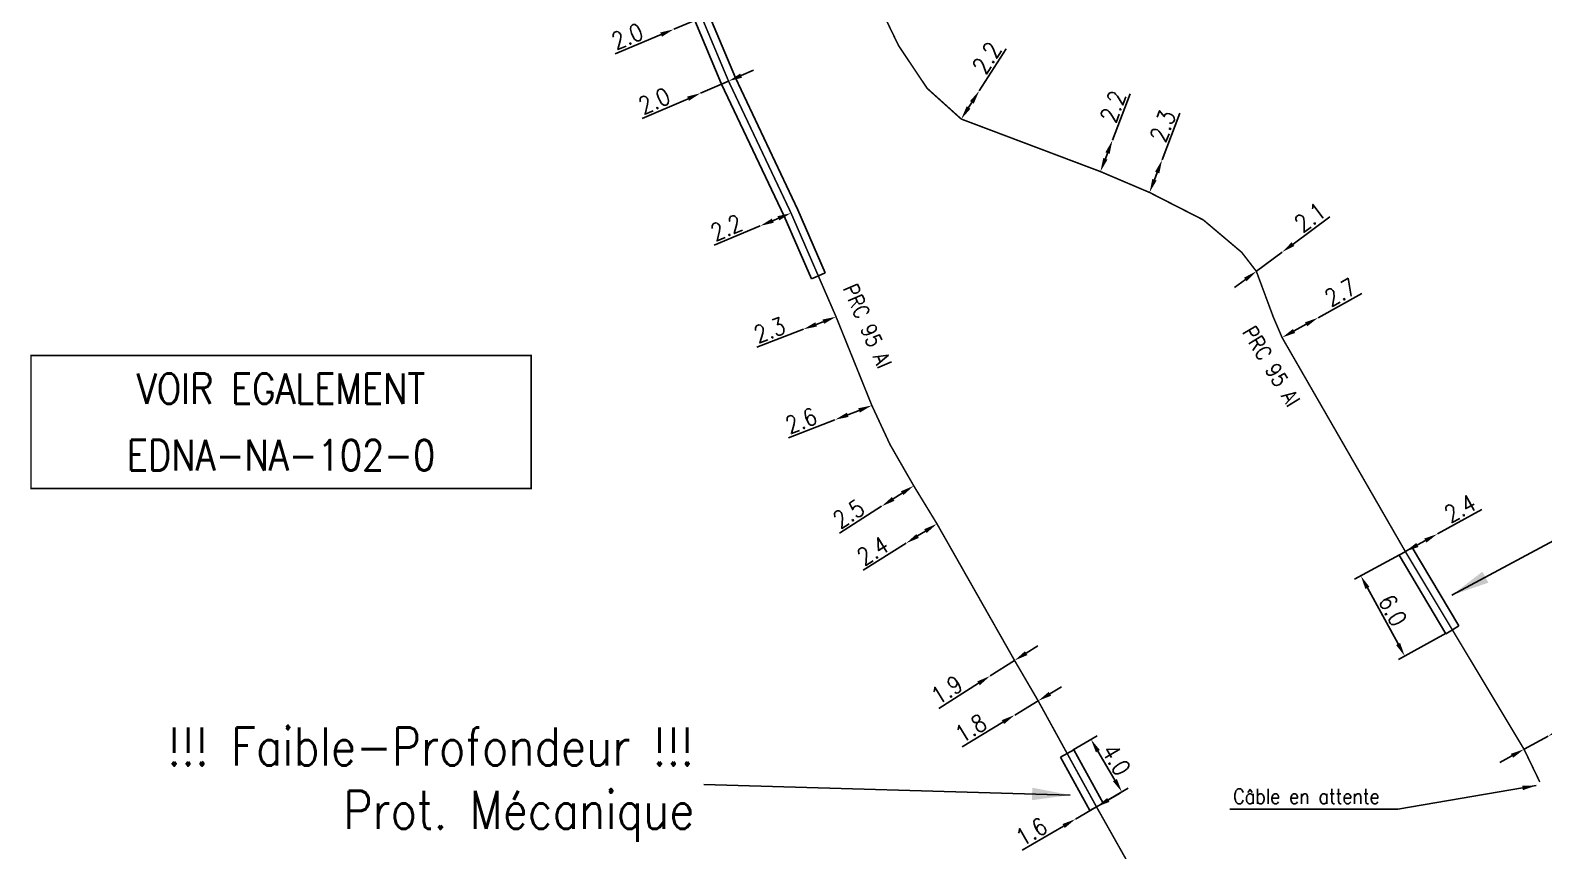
# Model space of a CAD drawing. Header units: millimetres. Extents: x 185000 to 186000, y 128000 to 129009.
# Drawn here: x 185187.7 to 185287.1, y 128240.7 to 128294.6 of the extents above; entities that cross this region are included whole.
import ezdxf
from ezdxf.enums import TextEntityAlignment as Align

# ---------------------------------------------------------------- set-up
doc = ezdxf.new("R2010")
doc.units = ezdxf.units.MM
doc.header["$PDMODE"] = 34
doc.layers.get('DEFPOINTS').update_dxf_attribs({"linetype": 'CONTINUOUS'})
for name, color, linetype in [('M_120', 5, 'M_ST_13'), ('M_400', 7, 'CONTINUOUS'), ('M_420', 7, 'CONTINUOUS'), ('M_930', 7, 'CONTINUOUS')]:
    doc.layers.add(name, color=color, linetype=linetype)
doc.styles.get("Standard").update_dxf_attribs({"font": 'romans.shx', "width": 0.85})
doc.linetypes.add('M_ST_13', pattern='A,5,-0.3,["oo",Standard,S=1.5,R=0,X=0,Y=-0.5],-3', length=8.3)
doc.dimstyles.get("Standard").update_dxf_attribs({"dimtxt": 1.5, "dimasz": 1.2, "dimexe": 0.625, "dimexo": 0.625, "dimgap": 0.25, "dimtad": 1, "dimdec": 1, "dimzin": 0, "dimdsep": 46, "dimtxsty": 'Standard', "dimcen": -0.5, "dimadec": 0, "dimazin": 0, "dimtfac": 1, "dimtdec": 1, "dimtmove": 0, "dimatfit": 3, "dimfxl": 0, "dimtolj": 1, "dimtzin": 0, "dimarcsym": 0})

# ---------------------------------------------------------------- blocks, each defined once
blk = doc.blocks.new('*D207')
at = {"layer": 'DEFPOINTS', "color": 0, "linetype": 'Continuous', "transparency": 16777216}
for p in [(185231.768, 128295.413), (185229.922, 128294.641), (185229.922, 128294.641)]:
    blk.add_point(p, dxfattribs=at)
at = {"layer": 'M_120', "color": 0, "linetype": 'Continuous', "lineweight": -2, "transparency": 16777216}
for p, q in [((185232.598, 128295.76), (185233.428, 128296.107)), ((185231.768, 128295.413), (185229.922, 128294.641)), ((185229.092, 128294.293), (185226.068, 128293.028))]:
    blk.add_line(p, q, dxfattribs=at)
at = {"layer": 'M_120', "color": 0, "linetype": 'Continuous', "transparency": 16777216}
for points in [[(185232.54, 128295.898), (185232.656, 128295.621), (185231.768, 128295.413)], [(185229.034, 128294.432), (185229.15, 128294.155), (185229.922, 128294.641)]]:
    blk.add_solid(points, dxfattribs=at)
at = {"layer": 'M_120', "color": 0, "linetype": 'Continuous', "transparency": 16777216, "insert": (185226.875, 128294.179), "char_height": 1.125, "attachment_point": 5, "rotation": 22.70246}
blk.add_mtext('\\A1;2.0', dxfattribs=at)
blk = doc.blocks.new('*D208')
at = {"layer": 'DEFPOINTS', "color": 0, "linetype": 'Continuous', "transparency": 16777216}
for p in [(185233.52, 128291.238), (185231.685, 128290.442), (185231.685, 128290.442)]:
    blk.add_point(p, dxfattribs=at)
at = {"layer": 'M_120', "color": 0, "linetype": 'Continuous', "lineweight": -2, "transparency": 16777216}
for p, q in [((185233.52, 128291.238), (185231.685, 128290.442)), ((185234.345, 128291.596), (185235.171, 128291.955)), ((185230.859, 128290.084), (185227.852, 128288.779))]:
    blk.add_line(p, q, dxfattribs=at)
at = {"layer": 'M_120', "color": 0, "linetype": 'Continuous', "transparency": 16777216}
for points in [[(185234.286, 128291.734), (185234.405, 128291.459), (185233.52, 128291.238)], [(185230.8, 128290.221), (185230.919, 128289.946), (185231.685, 128290.442)]]:
    blk.add_solid(points, dxfattribs=at)
at = {"layer": 'M_120', "color": 0, "linetype": 'Continuous', "transparency": 16777216, "insert": (185228.644, 128289.94), "char_height": 1.125, "attachment_point": 5, "rotation": 23.45431}
blk.add_mtext('\\A1;2.0', dxfattribs=at)
blk = doc.blocks.new('*D209')
at = {"layer": 'DEFPOINTS', "color": 0, "linetype": 'Continuous', "transparency": 16777216}
for p in [(185237.625, 128282.571), (185235.595, 128281.722), (185235.595, 128281.722)]:
    blk.add_point(p, dxfattribs=at)
at = {"layer": 'M_120', "color": 0, "linetype": 'Continuous', "lineweight": -2, "transparency": 16777216}
for p, q in [((185236.794, 128282.224), (185236.425, 128282.069)), ((185235.595, 128281.722), (185232.57, 128280.457))]:
    blk.add_line(p, q, dxfattribs=at)
at = {"layer": 'M_120', "color": 0, "linetype": 'Continuous', "transparency": 16777216}
for points in [[(185236.367, 128282.208), (185236.483, 128281.931), (185235.595, 128281.722)], [(185236.736, 128282.362), (185236.852, 128282.085), (185237.625, 128282.571)]]:
    blk.add_solid(points, dxfattribs=at)
at = {"layer": 'M_120', "color": 0, "linetype": 'Continuous', "transparency": 16777216, "insert": (185233.378, 128281.608), "char_height": 1.125, "attachment_point": 5, "rotation": 22.69451}
blk.add_mtext('\\A1;2.2', dxfattribs=at)
blk = doc.blocks.new('*D210')
at = {"layer": 'DEFPOINTS', "color": 0, "linetype": 'Continuous', "transparency": 16777216}
for p in [(185240.582, 128275.755), (185238.435, 128274.932), (185238.435, 128274.932)]:
    blk.add_point(p, dxfattribs=at)
at = {"layer": 'M_120', "color": 0, "linetype": 'Continuous', "lineweight": -2, "transparency": 16777216}
for p, q in [((185239.742, 128275.433), (185239.275, 128275.254)), ((185238.435, 128274.932), (185235.373, 128273.759))]:
    blk.add_line(p, q, dxfattribs=at)
at = {"layer": 'M_120', "color": 0, "linetype": 'Continuous', "transparency": 16777216}
for points in [[(185239.221, 128275.394), (185239.329, 128275.114), (185238.435, 128274.932)], [(185239.688, 128275.573), (185239.796, 128275.293), (185240.582, 128275.755)]]:
    blk.add_solid(points, dxfattribs=at)
at = {"layer": 'M_120', "color": 0, "linetype": 'Continuous', "transparency": 16777216, "insert": (185236.215, 128274.885), "char_height": 1.125, "attachment_point": 5, "rotation": 20.96551}
blk.add_mtext('\\A1;2.3', dxfattribs=at)
blk = doc.blocks.new('*D211')
at = {"layer": 'DEFPOINTS', "color": 0, "linetype": 'Continuous', "transparency": 16777216}
for p in [(185242.933, 128269.929), (185240.509, 128268.989), (185240.509, 128268.989)]:
    blk.add_point(p, dxfattribs=at)
at = {"layer": 'M_120', "color": 0, "linetype": 'Continuous', "lineweight": -2, "transparency": 16777216}
for p, q in [((185242.094, 128269.604), (185241.348, 128269.314)), ((185240.509, 128268.989), (185237.452, 128267.802))]:
    blk.add_line(p, q, dxfattribs=at)
at = {"layer": 'M_120', "color": 0, "linetype": 'Continuous', "transparency": 16777216}
for points in [[(185241.294, 128269.454), (185241.402, 128269.174), (185240.509, 128268.989)], [(185242.039, 128269.743), (185242.148, 128269.464), (185242.933, 128269.929)]]:
    blk.add_solid(points, dxfattribs=at)
at = {"layer": 'M_120', "color": 0, "linetype": 'Continuous', "transparency": 16777216, "insert": (185238.29, 128268.932), "char_height": 1.125, "attachment_point": 5, "rotation": 21.20985}
blk.add_mtext('\\A1;2.6', dxfattribs=at)
blk = doc.blocks.new('*D212')
at = {"layer": 'DEFPOINTS', "color": 0, "linetype": 'Continuous', "transparency": 16777216}
for p in [(185245.684, 128264.649), (185243.576, 128263.304), (185243.576, 128263.304)]:
    blk.add_point(p, dxfattribs=at)
at = {"layer": 'M_120', "color": 0, "linetype": 'Continuous', "lineweight": -2, "transparency": 16777216}
for p, q in [((185243.576, 128263.304), (185240.813, 128261.54)), ((185244.925, 128264.165), (185244.335, 128263.789))]:
    blk.add_line(p, q, dxfattribs=at)
at = {"layer": 'M_120', "color": 0, "linetype": 'Continuous', "transparency": 16777216}
for points in [[(185244.844, 128264.292), (185245.006, 128264.039), (185245.684, 128264.649)], [(185244.254, 128263.915), (185244.416, 128263.662), (185243.576, 128263.304)]]:
    blk.add_solid(points, dxfattribs=at)
at = {"layer": 'M_120', "color": 0, "linetype": 'Continuous', "transparency": 16777216, "insert": (185241.412, 128262.812), "char_height": 1.125, "attachment_point": 5, "rotation": 32.54846}
blk.add_mtext('\\A1;2.5', dxfattribs=at)
blk = doc.blocks.new('*D213')
at = {"layer": 'DEFPOINTS', "color": 0, "linetype": 'Continuous', "transparency": 16777216}
for p in [(185247.209, 128262.154), (185245.18, 128260.872), (185245.18, 128260.872)]:
    blk.add_point(p, dxfattribs=at)
at = {"layer": 'M_120', "color": 0, "linetype": 'Continuous', "lineweight": -2, "transparency": 16777216}
for p, q in [((185246.448, 128261.673), (185245.941, 128261.353)), ((185245.18, 128260.872), (185242.369, 128259.097))]:
    blk.add_line(p, q, dxfattribs=at)
at = {"layer": 'M_120', "color": 0, "linetype": 'Continuous', "transparency": 16777216}
for points in [[(185245.861, 128261.48), (185246.021, 128261.226), (185245.18, 128260.872)], [(185246.368, 128261.8), (185246.528, 128261.546), (185247.209, 128262.154)]]:
    blk.add_solid(points, dxfattribs=at)
at = {"layer": 'M_120', "color": 0, "linetype": 'Continuous', "transparency": 16777216, "insert": (185242.994, 128260.379), "char_height": 1.125, "attachment_point": 5, "rotation": 32.27381}
blk.add_mtext('\\A1;2.4', dxfattribs=at)
blk = doc.blocks.new('*D214')
at = {"layer": 'DEFPOINTS', "color": 0, "linetype": 'Continuous', "transparency": 16777216}
for p in [(185252.308, 128253.174), (185250.703, 128252.158), (185250.703, 128252.158)]:
    blk.add_point(p, dxfattribs=at)
at = {"layer": 'M_120', "color": 0, "linetype": 'Continuous', "lineweight": -2, "transparency": 16777216}
for p, q in [((185253.069, 128253.655), (185253.829, 128254.137)), ((185252.308, 128253.174), (185250.703, 128252.158)), ((185249.943, 128251.676), (185247.326, 128250.02))]:
    blk.add_line(p, q, dxfattribs=at)
at = {"layer": 'M_120', "color": 0, "linetype": 'Continuous', "transparency": 16777216}
for points in [[(185252.989, 128253.782), (185253.149, 128253.529), (185252.308, 128253.174)], [(185249.862, 128251.803), (185250.023, 128251.55), (185250.703, 128252.158)]]:
    blk.add_solid(points, dxfattribs=at)
at = {"layer": 'M_120', "color": 0, "linetype": 'Continuous', "transparency": 16777216, "insert": (185247.853, 128251.242), "char_height": 1.125, "attachment_point": 5, "rotation": 32.33169}
blk.add_mtext('\\A1;1.9', dxfattribs=at)
blk = doc.blocks.new('*D215')
at = {"layer": 'DEFPOINTS', "color": 0, "linetype": 'Continuous', "transparency": 16777216}
for p in [(185253.857, 128250.521), (185252.316, 128249.591), (185252.316, 128249.591)]:
    blk.add_point(p, dxfattribs=at)
at = {"layer": 'M_120', "color": 0, "linetype": 'Continuous', "lineweight": -2, "transparency": 16777216}
for p, q in [((185254.628, 128250.986), (185255.399, 128251.45)), ((185253.857, 128250.521), (185252.316, 128249.591)), ((185251.545, 128249.126), (185248.855, 128247.503))]:
    blk.add_line(p, q, dxfattribs=at)
at = {"layer": 'M_120', "color": 0, "linetype": 'Continuous', "transparency": 16777216}
for points in [[(185254.551, 128251.114), (185254.705, 128250.857), (185253.857, 128250.521)], [(185251.468, 128249.254), (185251.623, 128248.998), (185252.316, 128249.591)]]:
    blk.add_solid(points, dxfattribs=at)
at = {"layer": 'M_120', "color": 0, "linetype": 'Continuous', "transparency": 16777216, "insert": (185249.428, 128248.724), "char_height": 1.125, "attachment_point": 5, "rotation": 31.10025}
blk.add_mtext('\\A1;1.8', dxfattribs=at)
blk = doc.blocks.new('*D216')
at = {"layer": 'DEFPOINTS', "color": 0, "linetype": 'Continuous', "transparency": 16777216}
for p in [(185257.688, 128243.558), (185256.306, 128242.752), (185256.306, 128242.752)]:
    blk.add_point(p, dxfattribs=at)
at = {"layer": 'M_120', "color": 0, "linetype": 'Continuous', "lineweight": -2, "transparency": 16777216}
for p, q in [((185258.466, 128244.011), (185259.243, 128244.465)), ((185257.688, 128243.558), (185256.306, 128242.752)), ((185255.529, 128242.299), (185252.815, 128240.716))]:
    blk.add_line(p, q, dxfattribs=at)
at = {"layer": 'M_120', "color": 0, "linetype": 'Continuous', "transparency": 16777216}
for points in [[(185258.39, 128244.141), (185258.541, 128243.882), (185257.688, 128243.558)], [(185255.453, 128242.428), (185255.604, 128242.169), (185256.306, 128242.752)]]:
    blk.add_solid(points, dxfattribs=at)
at = {"layer": 'M_120', "color": 0, "linetype": 'Continuous', "transparency": 16777216, "insert": (185253.405, 128241.928), "char_height": 1.125, "attachment_point": 5, "rotation": 30.25127}
blk.add_mtext('\\A1;1.6', dxfattribs=at)
blk = doc.blocks.new('*D234')
at = {"layer": 'DEFPOINTS', "color": 0, "linetype": 'Continuous', "transparency": 16777216}
for p in [(185249.987, 128290.6), (185249.987, 128290.6), (185248.803, 128288.746)]:
    blk.add_point(p, dxfattribs=at)
at = {"layer": 'M_120', "color": 0, "linetype": 'Continuous', "lineweight": -2, "transparency": 16777216}
for p, q in [((185249.987, 128290.6), (185251.753, 128293.362)), ((185249.287, 128289.504), (185249.503, 128289.841))]:
    blk.add_line(p, q, dxfattribs=at)
at = {"layer": 'M_120', "color": 0, "linetype": 'Continuous', "transparency": 16777216}
for points in [[(185249.376, 128289.922), (185249.629, 128289.76), (185249.987, 128290.6)], [(185249.161, 128289.585), (185249.414, 128289.423), (185248.803, 128288.746)]]:
    blk.add_solid(points, dxfattribs=at)
at = {"layer": 'M_120', "color": 0, "linetype": 'Continuous', "transparency": 16777216, "insert": (185250.481, 128292.764), "char_height": 1.125, "attachment_point": 5, "rotation": 57.41806}
blk.add_mtext('\\A1;2.2', dxfattribs=at)
blk = doc.blocks.new('*D235')
at = {"layer": 'DEFPOINTS', "color": 0, "linetype": 'Continuous', "transparency": 16777216}
for p in [(185258.733, 128287.348), (185258.733, 128287.348), (185257.948, 128285.293)]:
    blk.add_point(p, dxfattribs=at)
at = {"layer": 'M_120', "color": 0, "linetype": 'Continuous', "lineweight": -2, "transparency": 16777216}
for p, q in [((185258.733, 128287.348), (185259.903, 128290.411)), ((185258.269, 128286.134), (185258.412, 128286.507))]:
    blk.add_line(p, q, dxfattribs=at)
at = {"layer": 'M_120', "color": 0, "linetype": 'Continuous', "transparency": 16777216}
for points in [[(185258.272, 128286.561), (185258.552, 128286.454), (185258.733, 128287.348)], [(185258.129, 128286.187), (185258.409, 128286.08), (185257.948, 128285.293)]]:
    blk.add_solid(points, dxfattribs=at)
at = {"layer": 'M_120', "color": 0, "linetype": 'Continuous', "transparency": 16777216, "insert": (185258.778, 128289.567), "char_height": 1.125, "attachment_point": 5, "rotation": 69.09663}
blk.add_mtext('\\A1;2.2', dxfattribs=at)
blk = doc.blocks.new('*D236')
at = {"layer": 'DEFPOINTS', "color": 0, "linetype": 'Continuous', "transparency": 16777216}
for p in [(185261.996, 128286.068), (185261.996, 128286.068), (185261.172, 128283.921)]:
    blk.add_point(p, dxfattribs=at)
at = {"layer": 'M_120', "color": 0, "linetype": 'Continuous', "lineweight": -2, "transparency": 16777216}
for p, q in [((185261.996, 128286.068), (185263.17, 128289.13)), ((185261.495, 128284.761), (185261.674, 128285.228)), ((185261.61, 128283.753), (185261.61, 128283.753))]:
    blk.add_line(p, q, dxfattribs=at)
at = {"layer": 'M_120', "color": 0, "linetype": 'Continuous', "transparency": 16777216}
for points in [[(185261.534, 128285.282), (185261.814, 128285.174), (185261.996, 128286.068)], [(185261.355, 128284.815), (185261.635, 128284.708), (185261.172, 128283.921)]]:
    blk.add_solid(points, dxfattribs=at)
at = {"layer": 'M_120', "color": 0, "linetype": 'Continuous', "transparency": 16777216, "insert": (185262.044, 128288.288), "char_height": 1.125, "attachment_point": 5, "rotation": 69.01591}
blk.add_mtext('\\A1;2.3', dxfattribs=at)
blk = doc.blocks.new('*D237')
at = {"layer": 'DEFPOINTS', "color": 0, "linetype": 'Continuous', "transparency": 16777216}
for p in [(185269.872, 128279.994), (185269.872, 128279.994), (185268.186, 128278.742)]:
    blk.add_point(p, dxfattribs=at)
at = {"layer": 'M_120', "color": 0, "linetype": 'Continuous', "lineweight": -2, "transparency": 16777216}
for p, q in [((185270.594, 128280.531), (185273.007, 128282.323)), ((185268.186, 128278.742), (185269.872, 128279.994)), ((185267.463, 128278.206), (185266.741, 128277.669))]:
    blk.add_line(p, q, dxfattribs=at)
at = {"layer": 'M_120', "color": 0, "linetype": 'Continuous', "transparency": 16777216}
for points in [[(185270.505, 128280.651), (185270.684, 128280.41), (185269.872, 128279.994)], [(185267.374, 128278.326), (185267.553, 128278.085), (185268.186, 128278.742)]]:
    blk.add_solid(points, dxfattribs=at)
at = {"layer": 'M_120', "color": 0, "linetype": 'Continuous', "transparency": 16777216, "insert": (185271.715, 128282.297), "char_height": 1.125, "attachment_point": 5, "rotation": 36.60043}
blk.add_mtext('\\A1;2.1', dxfattribs=at)
blk = doc.blocks.new('*D238')
at = {"layer": 'DEFPOINTS', "color": 0, "linetype": 'Continuous', "transparency": 16777216}
for p in [(185272.242, 128275.693), (185272.242, 128275.693), (185269.877, 128274.39)]:
    blk.add_point(p, dxfattribs=at)
at = {"layer": 'M_120', "color": 0, "linetype": 'Continuous', "lineweight": -2, "transparency": 16777216}
for p, q in [((185272.242, 128275.693), (185275.113, 128277.276)), ((185270.665, 128274.824), (185271.453, 128275.259))]:
    blk.add_line(p, q, dxfattribs=at)
at = {"layer": 'M_120', "color": 0, "linetype": 'Continuous', "transparency": 16777216}
for points in [[(185271.381, 128275.39), (185271.526, 128275.127), (185272.242, 128275.693)], [(185270.593, 128274.956), (185270.738, 128274.693), (185269.877, 128274.39)]]:
    blk.add_solid(points, dxfattribs=at)
at = {"layer": 'M_120', "color": 0, "linetype": 'Continuous', "transparency": 16777216, "insert": (185273.709, 128277.359), "char_height": 1.125, "attachment_point": 5, "rotation": 28.86281}
blk.add_mtext('\\A1;2.7', dxfattribs=at)
blk = doc.blocks.new('*D239')
at = {"layer": 'DEFPOINTS', "color": 0, "linetype": 'Continuous', "transparency": 16777216}
for p in [(185280.076, 128261.486), (185280.076, 128261.486), (185277.972, 128260.33)]:
    blk.add_point(p, dxfattribs=at)
at = {"layer": 'M_120', "color": 0, "linetype": 'Continuous', "lineweight": -2, "transparency": 16777216}
for p, q in [((185280.076, 128261.486), (185282.989, 128263.086)), ((185278.761, 128260.763), (185279.287, 128261.052))]:
    blk.add_line(p, q, dxfattribs=at)
at = {"layer": 'M_120', "color": 0, "linetype": 'Continuous', "transparency": 16777216}
for points in [[(185279.215, 128261.184), (185279.359, 128260.921), (185280.076, 128261.486)], [(185278.689, 128260.895), (185278.833, 128260.632), (185277.972, 128260.33)]]:
    blk.add_solid(points, dxfattribs=at)
at = {"layer": 'M_120', "color": 0, "linetype": 'Continuous', "transparency": 16777216, "insert": (185281.565, 128263.16), "char_height": 1.125, "attachment_point": 5, "rotation": 28.78641}
blk.add_mtext('\\A1;2.4', dxfattribs=at)
blk = doc.blocks.new('*D240')
at = {"layer": 'DEFPOINTS', "color": 0, "linetype": 'Continuous', "transparency": 16777216}
for p in [(185277.989, 128260.343), (185275.048, 128258.733), (185281.06, 128255.184)]:
    blk.add_point(p, dxfattribs=at)
at = {"layer": 'M_120', "color": 0, "linetype": 'Continuous', "lineweight": -2, "transparency": 16777216}
for p, q in [((185277.578, 128260.118), (185274.636, 128258.508)), ((185277.497, 128254.259), (185275.48, 128257.943)), ((185280.649, 128254.959), (185277.518, 128253.245))]:
    blk.add_line(p, q, dxfattribs=at)
at = {"layer": 'M_120', "color": 0, "linetype": 'Continuous', "transparency": 16777216}
for points in [[(185275.611, 128258.015), (185275.348, 128257.871), (185275.048, 128258.733)], [(185277.628, 128254.331), (185277.365, 128254.187), (185277.929, 128253.47)]]:
    blk.add_solid(points, dxfattribs=at)
at = {"layer": 'M_120', "color": 0, "linetype": 'Continuous', "transparency": 16777216, "insert": (185277.146, 128256.461), "char_height": 1.125, "attachment_point": 5, "rotation": 298.7012}
blk.add_mtext('\\A1;6.0', dxfattribs=at)
blk = doc.blocks.new('*D241')
at = {"layer": 'DEFPOINTS', "color": 0, "linetype": 'Continuous', "transparency": 16777216}
for p in [(185285.767, 128247.342), (185287.348, 128248.203), (185287.348, 128248.203)]:
    blk.add_point(p, dxfattribs=at)
at = {"layer": 'M_120', "color": 0, "linetype": 'Continuous', "lineweight": -2, "transparency": 16777216}
for p, q in [((185288.139, 128248.633), (185290.899, 128250.134)), ((185285.767, 128247.342), (185287.348, 128248.203)), ((185284.976, 128246.912), (185284.186, 128246.482))]:
    blk.add_line(p, q, dxfattribs=at)
at = {"layer": 'M_120', "color": 0, "linetype": 'Continuous', "transparency": 16777216}
for points in [[(185288.067, 128248.764), (185288.21, 128248.501), (185287.348, 128248.203)], [(185284.905, 128247.044), (185285.048, 128246.78), (185285.767, 128247.342)]]:
    blk.add_solid(points, dxfattribs=at)
at = {"layer": 'M_120', "color": 0, "linetype": 'Continuous', "transparency": 16777216, "insert": (185289.556, 128250.257), "char_height": 1.125, "attachment_point": 5, "rotation": 28.54949}
blk.add_mtext('\\A1;1.8', dxfattribs=at)
blk = doc.blocks.new('*D257')
at = {"layer": 'DEFPOINTS', "color": 0, "linetype": 'Continuous', "transparency": 16777216}
for p in [(185255.756, 128247.069), (185259.355, 128244.538), (185257.688, 128243.558)]:
    blk.add_point(p, dxfattribs=at)
at = {"layer": 'M_120', "color": 0, "linetype": 'Continuous', "lineweight": -2, "transparency": 16777216}
for p, q in [((185256.16, 128247.307), (185257.728, 128248.229)), ((185257.781, 128247.215), (185258.899, 128245.314)), ((185258.092, 128243.796), (185259.759, 128244.776))]:
    blk.add_line(p, q, dxfattribs=at)
at = {"layer": 'M_120', "color": 0, "linetype": 'Continuous', "transparency": 16777216}
for points in [[(185257.91, 128247.292), (185257.651, 128247.139), (185257.324, 128247.991)], [(185259.028, 128245.39), (185258.77, 128245.238), (185259.355, 128244.538)]]:
    blk.add_solid(points, dxfattribs=at)
at = {"layer": 'M_120', "color": 0, "linetype": 'Continuous', "transparency": 16777216, "insert": (185258.985, 128246.648), "char_height": 1.125, "attachment_point": 5, "rotation": 300.46212}
blk.add_mtext('\\A1;4.0', dxfattribs=at)

msp = doc.modelspace()

# ---------------------------------------------------------------- linework, layer by layer
at = {"layer": 'M_120'}
msp.add_lwpolyline([(185262.106, 128235.718, 0.1, 0.1, 0), (185257.688, 128243.558, 0.1, 0.1, 0), (185253.857, 128250.521, 0.1, 0.1, 0), (185252.308, 128253.174, 0.1, 0.1, 0), (185247.209, 128262.154, 0.1, 0.1, 0), (185245.684, 128264.649, 0.1, 0.1, 0), (185244.129, 128267.356, 0.1, 0.1, 0), (185242.933, 128269.929, 0.1, 0.1, 0), (185240.582, 128275.755, 0.1, 0.1, 0), (185239.419, 128278.436, 0.1, 0.1, 0), (185237.625, 128282.571, 0.1, 0.1, 0), (185233.52, 128291.238, 0.1, 0.1, 0), (185231.768, 128295.413, 0.1, 0.1, 0)], format="xyseb", dxfattribs=at)
at = {"layer": 'M_120', "const_width": 0.1}
msp.add_lwpolyline([(185243.848, 128295.31), (185244.69, 128293.565), (185246.568, 128290.76), (185248.803, 128288.746), (185257.948, 128285.293), (185261.172, 128283.921), (185264.704, 128282.117), (185267.227, 128279.986), (185268.186, 128278.742), (185269.298, 128275.742), (185269.877, 128274.39), (185277.972, 128260.33), (185285.767, 128247.342), (185286.802, 128245.196)], dxfattribs=at)
at = {"layer": 'M_400', "color": 7, "linetype": 'CONTINUOUS'}
for p, q in [((185233.063, 128291.034), (185231.307, 128295.219)), ((185233.976, 128291.442), (185232.229, 128295.606)), ((185238.08, 128282.777), (185233.976, 128291.442)), ((185237.169, 128282.364), (185233.063, 128291.034)), ((185238.96, 128278.237), (185237.169, 128282.364)), ((185239.878, 128278.635), (185238.08, 128282.777)), ((185238.96, 128278.237), (185239.419, 128278.436)), ((185239.878, 128278.635), (185239.419, 128278.436))]:
    msp.add_line(p, q, dxfattribs=at)
at = {"layer": 'M_420', "color": 7, "linetype": 'CONTINUOUS'}
for p, q in [((185277.559, 128260.087), (185277.989, 128260.343)), ((185278.419, 128260.599), (185277.989, 128260.343)), ((185278.419, 128260.599), (185281.49, 128255.44)), ((185277.559, 128260.087), (185280.631, 128254.929)), ((185281.49, 128255.44), (185281.06, 128255.184)), ((185280.631, 128254.929), (185281.06, 128255.184)), ((185255.318, 128246.828), (185255.756, 128247.069)), ((185255.318, 128246.828), (185257.25, 128243.317)), ((185256.194, 128247.31), (185255.756, 128247.069)), ((185256.194, 128247.31), (185258.126, 128243.799)), ((185257.25, 128243.317), (185257.688, 128243.558)), ((185258.126, 128243.799), (185257.688, 128243.558))]:
    msp.add_line(p, q, dxfattribs=at)
at = {"layer": 'M_930', "const_width": 0.1}
msp.add_lwpolyline([(185187.71, 128273.21), (185220.552, 128273.21), (185220.552, 128264.469), (185187.71, 128264.469)], close=True, dxfattribs=at)

# ---------------------------------------------------------------- texts
at = {"layer": 'M_120', "width": 0.85}
for rotation, p in [(293.52433, (185242.643, 128275.149)), (301.24638, (185269.174, 128272.505))]:
    msp.add_text('PRC 95 Al', height=1, rotation=rotation, dxfattribs=at).set_placement(p, align=Align.MIDDLE)
at = {"layer": 'M_120', "linetype": 'Continuous', "insert": (185266.661, 128244.749), "char_height": 1, "attachment_point": 1}
msp.add_mtext('Câble en attente', dxfattribs=at)
at = {"layer": 'M_420', "insert": (185231.266, 128245.021), "char_height": 2.5, "attachment_point": 6}
msp.add_mtext('!!! Faible-Profondeur !!!\\PProt. Mécanique', dxfattribs=at)
at = {"layer": 'M_930', "width": 0.85}
for s, p in [('VOIR EGALEMENT', (185204.131, 128270.039)), ('EDNA-NA-102-0', (185204.131, 128265.665))]:
    msp.add_text(s, height=2, dxfattribs=at).set_placement(p, align=Align.CENTER)

# ---------------------------------------------------------------- dimensions: what is measured, and where the dimension line sits
at = {"layer": 'M_120', "linetype": 'Continuous'}
for base, p1, p2, angle, picture, middle in [((185229.922, 128294.641), (185231.768, 128295.413), (185229.922, 128294.641), 22.70246, '*D207', (185227.165, 128293.487)), ((185249.987, 128290.6), (185248.803, 128288.746), (185249.987, 128290.6), 237.41806, '*D234', (185251.113, 128292.36)), ((185231.685, 128290.442), (185233.52, 128291.238), (185231.685, 128290.442), 23.45431, '*D208', (185228.943, 128289.252)), ((185258.733, 128287.348), (185257.948, 128285.293), (185258.733, 128287.348), 249.09663, '*D235', (185259.478, 128289.3)), ((185261.996, 128286.068), (185261.172, 128283.921), (185261.996, 128286.068), 249.01591, '*D236', (185262.744, 128288.019)), ((185269.872, 128279.994), (185268.186, 128278.742), (185269.872, 128279.994), 216.60043, '*D237', (185272.162, 128281.695)), ((185235.595, 128281.722), (185237.625, 128282.571), (185235.595, 128281.722), 22.69451, '*D209', (185233.667, 128280.916)), ((185272.242, 128275.693), (185269.877, 128274.39), (185272.242, 128275.693), 208.86281, '*D238', (185274.071, 128276.702)), ((185238.435, 128274.932), (185240.582, 128275.755), (185238.435, 128274.932), 20.96551, '*D210', (185236.484, 128274.185)), ((185240.509, 128268.989), (185242.933, 128269.929), (185240.509, 128268.989), 21.20985, '*D211', (185238.561, 128268.233)), ((185243.576, 128263.304), (185245.684, 128264.649), (185243.576, 128263.304), 32.54846, '*D212', (185241.815, 128262.18)), ((185280.076, 128261.486), (185277.972, 128260.33), (185280.076, 128261.486), 208.78641, '*D239', (185281.927, 128262.503)), ((185245.18, 128260.872), (185247.209, 128262.154), (185245.18, 128260.872), 32.27381, '*D213', (185243.394, 128259.744)), ((185275.048, 128258.733), (185281.06, 128255.184), (185277.989, 128260.343), 298.7012, '*D240', (185276.488, 128256.101)), ((185250.703, 128252.158), (185252.308, 128253.174), (185250.703, 128252.158), 32.33169, '*D214', (185248.254, 128250.608)), ((185252.316, 128249.591), (185253.857, 128250.521), (185252.316, 128249.591), 31.10025, '*D215', (185249.815, 128248.082)), ((185287.348, 128248.203), (185285.767, 128247.342), (185287.348, 128248.203), 208.54949, '*D241', (185289.914, 128249.599)), ((185259.355, 128244.538), (185255.756, 128247.069), (185257.688, 128243.558), 120.46212, '*D257', (185258.338, 128246.267)), ((185256.306, 128242.752), (185257.688, 128243.558), (185256.306, 128242.752), 30.25127, '*D216', (185253.783, 128241.28))]:
    dim = msp.add_linear_dim(base=base, p1=p1, p2=p2, angle=angle, dimstyle='Standard', override={"dimscale": 0.75}, dxfattribs=at)
    dim.commit()
    dim.dimension.update_dxf_attribs({"geometry": picture, "text_midpoint": middle, "dimtype": 160})

# ---------------------------------------------------------------- leaders
at = {"layer": 'M_120', "linetype": 'Continuous', "annotation_type": 0, "has_hookline": 1, "hookline_direction": 1, "text_width": 10.848}
msp.add_leader([(185286.557, 128244.952), (185277.481, 128243.397)], dimstyle='Standard', override={"dimscale": 0.75, "dimgap": 0.25, "dimtad": 2}, dxfattribs=at)
at = {"layer": 'M_420', "annotation_type": 0, "has_hookline": 1, "text_width": 38.655}
for points, hookline_direction in [([(185281.028, 128257.465), (185296.678, 128265.865), (185299.178, 128265.865)], 0), ([(185255.958, 128244.335), (185231.896, 128245.021)], 1)]:
    msp.add_leader(points, dimstyle='Standard', override={"dimasz": 2.5, "dimgap": -0.63, "dimtad": 0}, dxfattribs=dict(at, hookline_direction=hookline_direction))

doc.saveas('drawing.dxf')
